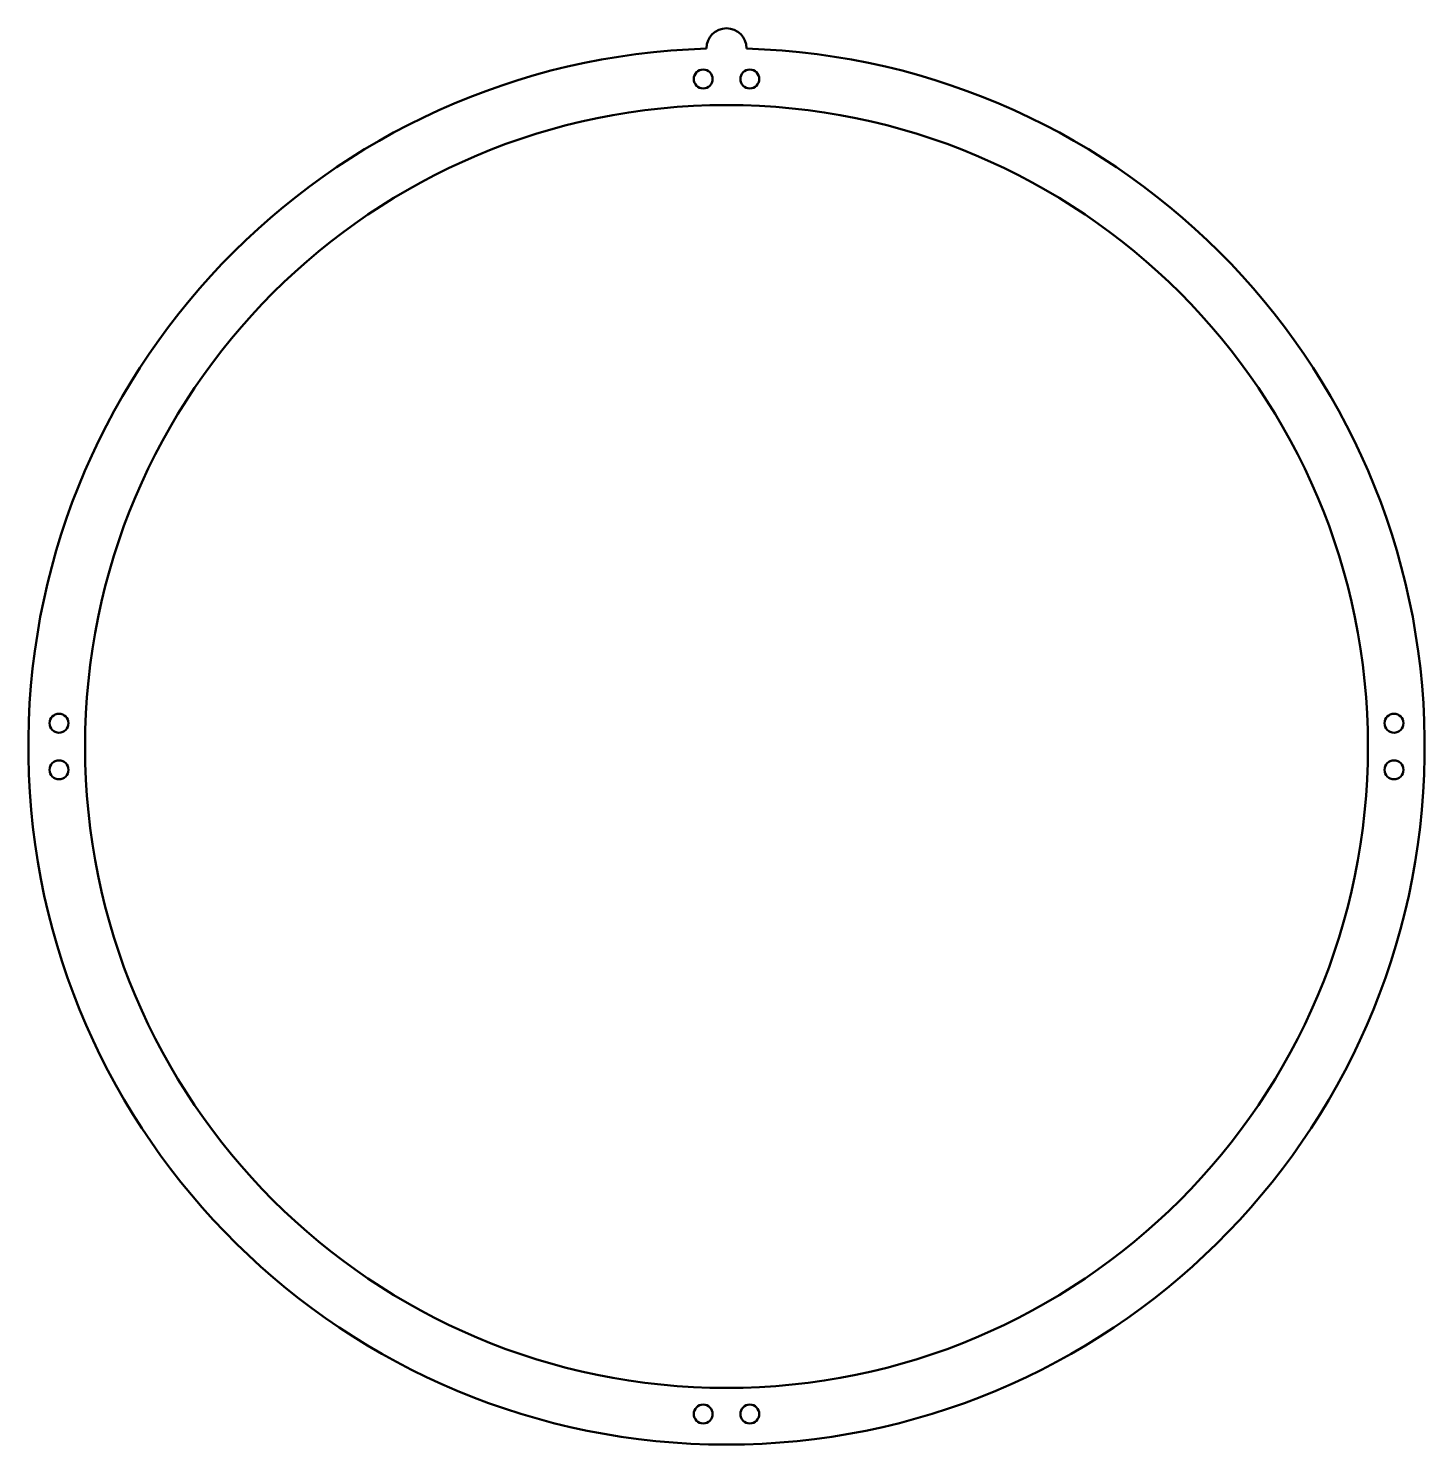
# Model space of a CAD drawing. Header units: inches. Extents: x 8.82 to 13.18, y 6.29 to 10.71.
import ezdxf

# ---------------------------------------------------------------- set-up
doc = ezdxf.new("R2010")
doc.units = ezdxf.units.IN
doc.header["$MEASUREMENT"] = 0
doc.layers.add('Visible (ANSI)', color=7, linetype='Continuous', lineweight=50)

msp = doc.modelspace()

# ---------------------------------------------------------------- linework, layer by layer
at = {"layer": 'Visible (ANSI)'}
for p, q in [((10.9375, 10.6447), (10.9375, 10.6456)), ((11.0625, 10.6456), (11.0625, 10.6447))]:
    msp.add_line(p, q, dxfattribs=at)
for centre, radius in [((10.9273, 10.55), 0.0295), ((11.0727, 10.55), 0.0295), ((11, 8.4688), 2), ((8.9188, 8.5414), 0.0295), ((13.0812, 8.5414), 0.0295), ((8.9188, 8.3961), 0.0295), ((13.0812, 8.3961), 0.0295), ((10.9273, 6.3875), 0.0295), ((11.0727, 6.3875), 0.0295)]:
    msp.add_circle(centre, radius, dxfattribs=at)
for centre, radius, start, end in [((11, 10.6456), 0.0625, 0, 180), ((11, 8.4688), 2.1768, 91.6453, 88.3547)]:
    msp.add_arc(centre, radius, start, end, dxfattribs=at)

doc.saveas('drawing.dxf')
